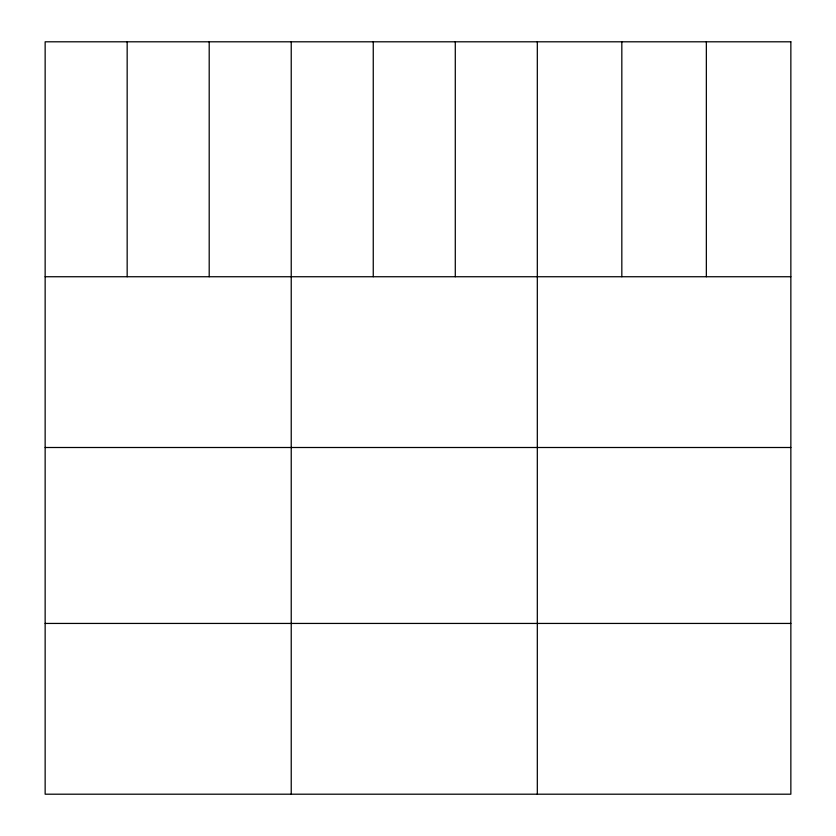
<?xml version="1.0" encoding="UTF-8"?>
<svg xmlns="http://www.w3.org/2000/svg" width="836" height="836" viewBox="0 0 836 836"><rect width="100%" height="100%" fill="white"/><g stroke="black" fill="none" stroke-linecap="round" stroke-linejoin="round"><path stroke-width="1.25" d="M45.144 276.737L790.856 276.737M45.144 447.5L790.856 447.5M45.144 623.437L790.856 623.437M706.347 41.8L706.347 276.737M621.827 41.8L621.827 276.737M537.318 41.8L537.318 794.2M455.286 41.8L455.286 276.737M373.253 41.8L373.253 276.737M291.231 41.8L291.231 794.2M209.199 41.8L209.199 276.737M127.166 41.8L127.166 276.737M790.856 41.8L45.144 41.8L45.144 794.2L790.856 794.2L790.856 41.8"/></g></svg>
